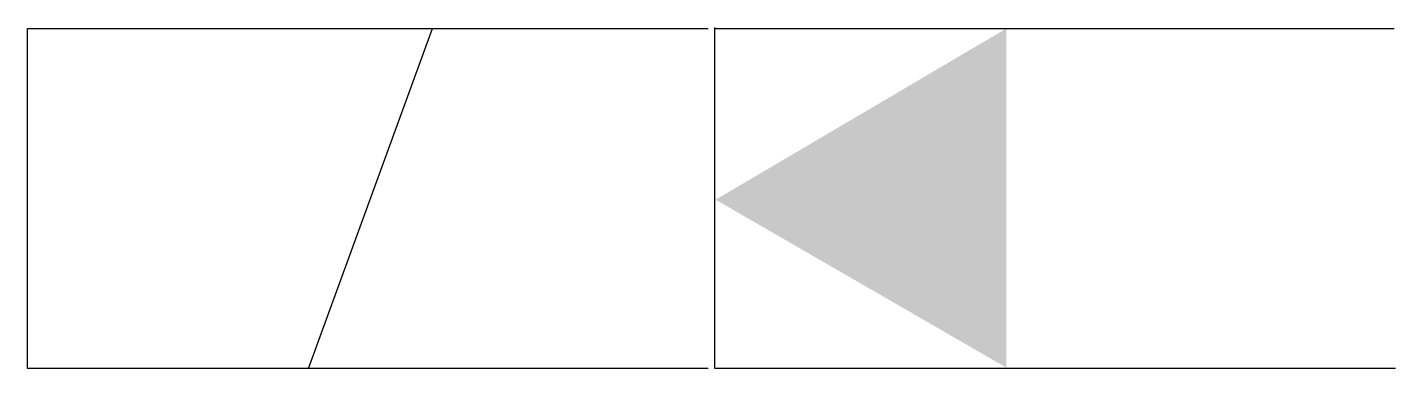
# Model space of a CAD drawing. Extents: x 914.5 to 934.6, y 263.4 to 268.4.
import ezdxf

# ---------------------------------------------------------------- set-up
doc = ezdxf.new("R2010")
doc.units = 0
doc.header["$LTSCALE"] = 5
doc.header["$MEASUREMENT"] = 0
doc.layers.add('11', color=1, linetype='CONTINUOUS')
doc.layers.add('12', color=2, linetype='CONTINUOUS')

msp = doc.modelspace()

# ---------------------------------------------------------------- linework, layer by layer
at = {"layer": '11'}
for p, q in [((914.536, 263.381), (914.536, 268.381)), ((914.536, 268.381), (924.536, 268.381)), ((918.667, 263.381), (920.487, 268.381)), ((924.638, 263.397), (924.638, 268.397)), ((924.638, 263.381), (924.638, 268.381)), ((924.638, 268.381), (934.618, 268.381)), ((924.536, 263.381), (914.536, 263.381)), ((934.638, 263.381), (924.638, 263.381))]:
    msp.add_line(p, q, dxfattribs=at)
at = {"layer": '12'}
msp.add_solid([(928.918, 263.397), (924.648, 265.864), (928.918, 268.379)], dxfattribs=at)

doc.saveas('drawing.dxf')
